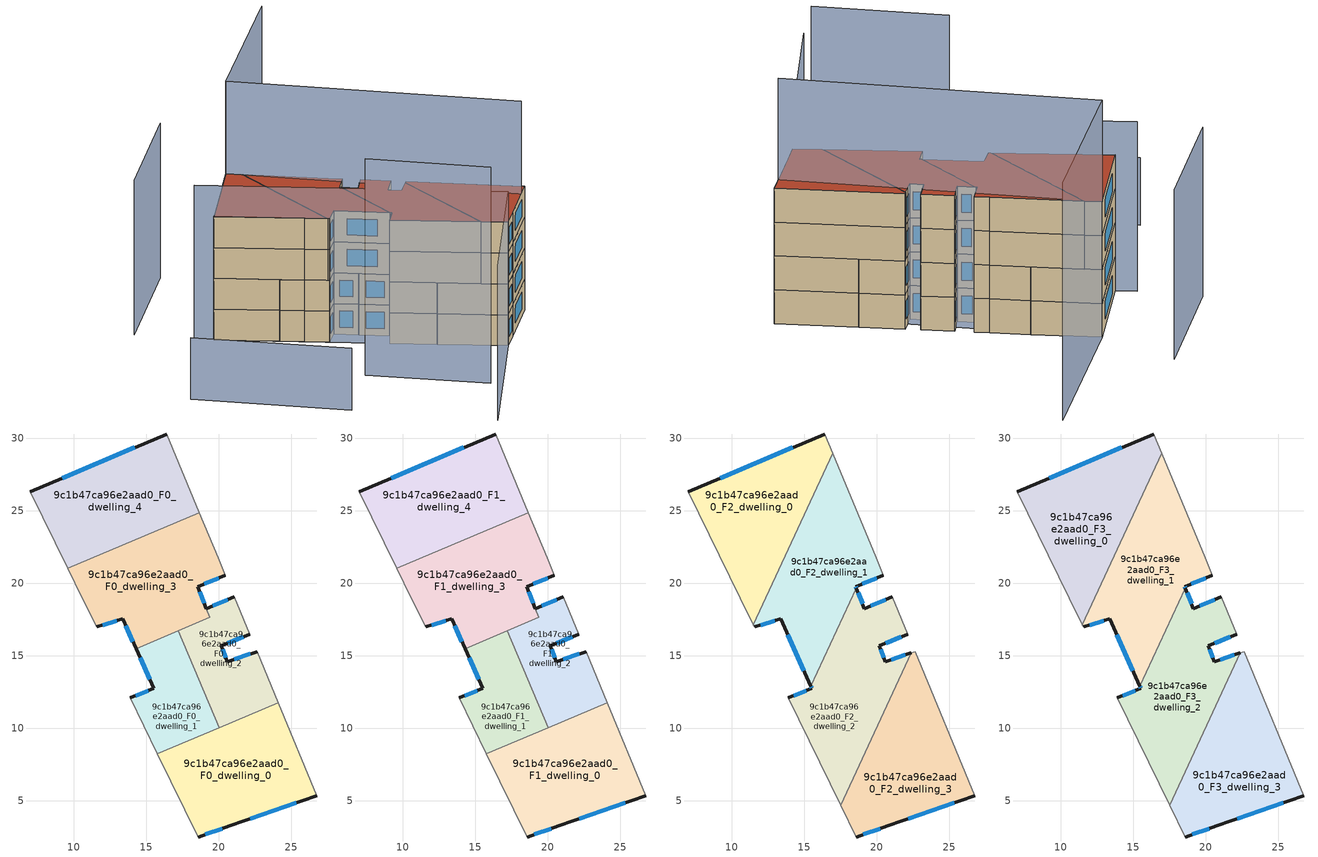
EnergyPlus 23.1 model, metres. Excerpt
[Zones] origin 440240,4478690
9c1b47ca96e2aad0_F0_dwelling_0
 floor ground (EU_floor_Construction): 24.09,11.76 26.76,5.32 20.75,3.25 18.56,2.49 15.75,8.24 z0
 wall outside (EU_wall_Construction): 18.56,2.49 20.75,3.25 26.76,5.32 z0:3
 wall adiabatic (EU_wall_Construction): 15.75,8.24 18.56,2.49 / 26.76,5.32 24.09,11.76 z0:3
 wall to 9c1b47ca96e2aad0_F0_dwelling_1 (EU_wall_Construction): 20.01,10.04 15.75,8.24 z0:3
 wall to 9c1b47ca96e2aad0_F0_dwelling_2 (EU_wall_Construction): 24.09,11.76 20.01,10.04 z0:3
 window (EU_Window_Construction): 22.15,3.73 25.35,4.83 / 19.07,2.67 20.24,3.07 z0.7:2.3
9c1b47ca96e2aad0_F0_dwelling_1
 floor ground (EU_floor_Construction): 17.2,16.71 20.01,10.04 15.75,8.24 13.87,12.08 15.51,12.74 14.29,15.49 z0
 wall outside (EU_wall_Construction): 14.29,15.49 15.51,12.74 13.87,12.08 z0:3
 wall to 9c1b47ca96e2aad0_F0_dwelling_2 (EU_wall_Construction): 20.01,10.04 17.2,16.71 z0:3
 wall adiabatic (EU_wall_Construction): 13.87,12.08 15.75,8.24 z0:3
 wall to 9c1b47ca96e2aad0_F0_dwelling_3 (EU_wall_Construction): 17.2,16.71 14.29,15.49 z0:3
 window (EU_Window_Construction): 15.12,12.58 14.26,12.24 / 14.57,14.84 15.22,13.38 z0.7:2.3
9c1b47ca96e2aad0_F0_dwelling_2
 floor ground (EU_floor_Construction): 21.06,19.05 22.14,16.48 20.15,15.67 20.58,14.58 22.63,15.28 24.09,11.76 20.01,10.04 17.2,16.71 19.39,17.63 19.15,18.24 z0
 wall outside (EU_wall_Construction): 22.63,15.28 20.58,14.58 20.15,15.67 22.14,16.48 / 21.06,19.05 19.15,18.24 z0:3
 wall adiabatic (EU_wall_Construction): 24.09,11.76 22.63,15.28 / 22.14,16.48 21.06,19.05 z0:3
 wall to 9c1b47ca96e2aad0_F0_dwelling_3 (EU_wall_Construction): 19.15,18.24 19.39,17.63 / 19.38,17.63 17.2,16.71 z0:3
 window (EU_Window_Construction): 22.15,15.11 21.06,14.75 / 20.61,18.86 19.59,18.43 / 20.62,15.86 21.68,16.29 / 20.48,14.84 20.25,15.42 z0.7:2.3
9c1b47ca96e2aad0_F0_dwelling_3
 floor ground (EU_floor_Construction): 18.66,24.84 19.95,21.75 20.43,20.52 18.54,19.76 19.38,17.63 14.29,15.49 13.38,17.54 11.57,16.97 10.59,18.97 9.58,21.02 z0
 wall outside (EU_wall_Construction): 11.57,16.97 13.38,17.54 14.29,15.49 / 19.14,18.24 18.54,19.76 20.43,20.52 z0:3
 wall adiabatic (EU_wall_Construction): 9.58,21.02 10.59,18.97 11.57,16.97 / 20.43,20.52 19.95,21.75 18.66,24.84 z0:3
 wall to 9c1b47ca96e2aad0_F0_dwelling_4 (EU_wall_Construction): 18.66,24.84 9.58,21.02 z0:3
 window (EU_Window_Construction): 13.59,17.06 14.08,15.97 / 12,17.11 12.96,17.41 / 18.98,19.94 19.99,20.34 / 19,18.59 18.68,19.4 z0.7:2.3
9c1b47ca96e2aad0_F0_dwelling_4
 floor ground (EU_floor_Construction): 16.39,30.28 18.66,24.84 9.58,21.02 6.98,26.31 z0
 wall outside (EU_wall_Construction): 16.39,30.28 6.98,26.31 z0:3
 wall adiabatic (EU_wall_Construction): 6.98,26.31 9.58,21.02 / 18.66,24.84 16.39,30.28 z0:3
 window (EU_Window_Construction): 14.19,29.35 9.19,27.24 z0.7:2.3
9c1b47ca96e2aad0_F1_dwelling_0
 floor to 9c1b47ca96e2aad0_F0_dwelling_0 (EU_floor_Construction): 24.09,11.76 26.76,5.32 20.75,3.25 18.56,2.49 15.75,8.24 z3
 wall outside (EU_wall_Construction): 18.56,2.49 20.75,3.25 26.76,5.32 z3:6
 wall adiabatic (EU_wall_Construction): 15.75,8.24 18.56,2.49 / 26.76,5.32 24.09,11.76 z3:6
 wall to 9c1b47ca96e2aad0_F1_dwelling_1 (EU_wall_Construction): 20.01,10.04 15.75,8.24 z3:6
 wall to 9c1b47ca96e2aad0_F1_dwelling_2 (EU_wall_Construction): 24.09,11.76 20.01,10.04 z3:6
 window (EU_Window_Construction): 22.15,3.73 25.35,4.83 / 19.07,2.67 20.24,3.07 z3.7:5.3
9c1b47ca96e2aad0_F1_dwelling_1
 floor to 9c1b47ca96e2aad0_F0_dwelling_1 (EU_floor_Construction): 17.2,16.71 20.01,10.04 15.75,8.24 13.87,12.08 15.51,12.74 14.29,15.49 z3
 wall outside (EU_wall_Construction): 14.29,15.49 15.51,12.74 13.87,12.08 z3:6
 wall to 9c1b47ca96e2aad0_F1_dwelling_2 (EU_wall_Construction): 20.01,10.04 17.2,16.71 z3:6
 wall adiabatic (EU_wall_Construction): 13.87,12.08 15.75,8.24 z3:6
 wall to 9c1b47ca96e2aad0_F1_dwelling_3 (EU_wall_Construction): 17.2,16.71 14.29,15.49 z3:6
 window (EU_Window_Construction): 15.12,12.58 14.26,12.24 / 14.57,14.84 15.22,13.38 z3.7:5.3
9c1b47ca96e2aad0_F1_dwelling_2
 floor to 9c1b47ca96e2aad0_F0_dwelling_2 (EU_floor_Construction): 21.06,19.05 22.14,16.48 20.15,15.67 20.58,14.58 22.63,15.28 24.09,11.76 20.01,10.04 17.2,16.71 19.39,17.63 19.15,18.24 z3
 wall outside (EU_wall_Construction): 22.63,15.28 20.58,14.58 20.15,15.67 22.14,16.48 / 21.06,19.05 19.15,18.24 z3:6
 wall adiabatic (EU_wall_Construction): 24.09,11.76 22.63,15.28 / 22.14,16.48 21.06,19.05 z3:6
 wall to 9c1b47ca96e2aad0_F1_dwelling_3 (EU_wall_Construction): 19.15,18.24 19.39,17.63 / 19.38,17.63 17.2,16.71 z3:6
 window (EU_Window_Construction): 22.15,15.11 21.06,14.75 / 20.61,18.86 19.59,18.43 / 20.62,15.86 21.68,16.29 / 20.48,14.84 20.25,15.42 z3.7:5.3
9c1b47ca96e2aad0_F1_dwelling_3
 floor to 9c1b47ca96e2aad0_F0_dwelling_3 (EU_floor_Construction): 18.66,24.84 19.95,21.75 20.43,20.52 18.54,19.76 19.38,17.63 14.29,15.49 13.38,17.54 11.57,16.97 10.59,18.97 9.58,21.02 z3
 wall outside (EU_wall_Construction): 11.57,16.97 13.38,17.54 14.29,15.49 / 19.14,18.24 18.54,19.76 20.43,20.52 z3:6
 wall adiabatic (EU_wall_Construction): 9.58,21.02 10.59,18.97 11.57,16.97 / 20.43,20.52 19.95,21.75 18.66,24.84 z3:6
 wall to 9c1b47ca96e2aad0_F1_dwelling_4 (EU_wall_Construction): 18.66,24.84 9.58,21.02 z3:6
 window (EU_Window_Construction): 13.59,17.06 14.08,15.97 / 12,17.11 12.96,17.41 / 18.98,19.94 19.99,20.34 / 19,18.59 18.68,19.4 z3.7:5.3
9c1b47ca96e2aad0_F1_dwelling_4
 floor to 9c1b47ca96e2aad0_F0_dwelling_4 (EU_floor_Construction): 16.39,30.28 18.66,24.84 9.58,21.02 6.98,26.31 z3
 wall outside (EU_wall_Construction): 16.39,30.28 6.98,26.31 z3:6
 wall adiabatic (EU_wall_Construction): 6.98,26.31 9.58,21.02 / 18.66,24.84 16.39,30.28 z3:6
 window (EU_Window_Construction): 14.19,29.35 9.19,27.24 z3.7:5.3
9c1b47ca96e2aad0_F2_dwelling_0
 floor to 9c1b47ca96e2aad0_F1_dwelling_4 (EU_floor_Construction): 16.39,30.28 16.95,28.94 14.18,22.96 9.58,21.02 6.98,26.31 z6
 floor to 9c1b47ca96e2aad0_F1_dwelling_3 (EU_floor_Construction): 14.18,22.96 11.49,17.14 10.59,18.97 9.58,21.02 z6
 wall outside (EU_wall_Construction): 16.39,30.28 6.98,26.31 z6:9
 wall adiabatic (EU_wall_Construction): 16.95,28.94 16.39,30.28 / 6.98,26.31 10.59,18.97 11.49,17.14 z6:9
 wall to 9c1b47ca96e2aad0_F2_dwelling_1 (EU_wall_Construction): 11.49,17.14 16.95,28.94 z6:9
 window (EU_Window_Construction): 14.19,29.35 9.19,27.24 z6.7:8.3
9c1b47ca96e2aad0_F2_dwelling_1
 floor to 9c1b47ca96e2aad0_F1_dwelling_3 (EU_floor_Construction): 18.66,24.84 19.95,21.75 20.43,20.52 18.54,19.76 18.58,19.65 17.22,16.72 14.29,15.49 13.38,17.54 11.57,16.97 11.49,17.14 14.18,22.96 z6
 floor to 9c1b47ca96e2aad0_F1_dwelling_4 (EU_floor_Construction): 16.95,28.94 18.66,24.84 14.18,22.96 z6
 floor to 9c1b47ca96e2aad0_F1_dwelling_1 (EU_floor_Construction): 17.2,16.71 17.21,16.69 15.44,12.88 14.29,15.49 z6
 wall outside (EU_wall_Construction): 18.58,19.65 18.54,19.76 20.43,20.52 / 11.57,16.97 13.38,17.54 15.44,12.88 z6:9
 wall adiabatic (EU_wall_Construction): 20.43,20.52 19.95,21.75 16.95,28.94 / 11.49,17.14 11.57,16.97 z6:9
 wall to 9c1b47ca96e2aad0_F2_dwelling_2 (EU_wall_Construction): 15.44,12.88 18.58,19.65 z6:9
 window (EU_Window_Construction): 18.98,19.94 19.99,20.34 / 18.57,19.68 18.55,19.74 / 13.86,16.45 14.96,13.97 / 12,17.11 12.96,17.41 z6.7:8.3
9c1b47ca96e2aad0_F2_dwelling_2
 floor to 9c1b47ca96e2aad0_F1_dwelling_1 (EU_floor_Construction): 17.21,16.69 20,10.08 19.97,10.02 15.75,8.24 13.87,12.08 15.51,12.74 15.44,12.88 z6
 floor to 9c1b47ca96e2aad0_F1_dwelling_2 (EU_floor_Construction): 21.06,19.05 22.14,16.48 20.15,15.67 20.58,14.58 22.36,15.19 20,10.08 17.21,16.69 17.22,16.72 19.39,17.63 19.15,18.24 z6
 floor to 9c1b47ca96e2aad0_F1_dwelling_0 (EU_floor_Construction): 19.97,10.02 17.5,4.67 15.75,8.24 z6
 floor to 9c1b47ca96e2aad0_F1_dwelling_3 (EU_floor_Construction): 18.59,19.62 19.38,17.63 17.22,16.72 18.58,19.65 z6
 wall outside (EU_wall_Construction): 21.06,19.05 19.15,18.24 18.58,19.65 / 22.36,15.19 20.58,14.58 20.15,15.67 22.14,16.48 / 15.44,12.88 15.51,12.74 13.87,12.08 z6:9
 wall adiabatic (EU_wall_Construction): 22.14,16.48 21.06,19.05 / 13.87,12.08 17.49,4.67 z6:9
 wall to 9c1b47ca96e2aad0_F2_dwelling_3 (EU_wall_Construction): 17.49,4.67 22.36,15.19 z6:9
 window (EU_Window_Construction): 19.01,18.57 18.71,19.32 / 20.61,18.86 19.59,18.43 / 20.62,15.86 21.68,16.29 / 20.48,14.84 20.25,15.42 / 21.95,15.04 21,14.72 / 15.12,12.58 14.26,12.24 / 15.46,12.84 15.49,12.77 z6.7:8.3
9c1b47ca96e2aad0_F2_dwelling_3
 floor to 9c1b47ca96e2aad0_F1_dwelling_0 (EU_floor_Construction): 24.09,11.76 26.76,5.32 20.75,3.25 18.56,2.49 17.5,4.67 19.97,10.02 z6
 floor to 9c1b47ca96e2aad0_F1_dwelling_2 (EU_floor_Construction): 22.63,15.28 24.09,11.76 20.01,10.04 20,10.08 22.36,15.19 z6
 wall outside (EU_wall_Construction): 18.56,2.49 20.75,3.25 26.76,5.32 z6:9
 wall adiabatic (EU_wall_Construction): 26.76,5.32 22.63,15.28 22.36,15.19 / 17.49,4.67 18.56,2.49 z6:9
 window (EU_Window_Construction): 22.15,3.73 25.35,4.83 / 19.07,2.67 20.24,3.07 z6.7:8.3
9c1b47ca96e2aad0_F3_dwelling_0
 floor to 9c1b47ca96e2aad0_F2_dwelling_0 (EU_floor_Construction): 16.39,30.28 16.95,28.94 11.49,17.14 10.59,18.97 6.98,26.31 z9
 wall outside (EU_wall_Construction): 16.39,30.28 6.98,26.31 z9:12
 wall adiabatic (EU_wall_Construction): 16.95,28.94 16.39,30.28 / 6.98,26.31 10.59,18.97 11.49,17.14 z9:12
 wall to 9c1b47ca96e2aad0_F3_dwelling_1 (EU_wall_Construction): 11.49,17.14 16.95,28.94 z9:12
 window (EU_Window_Construction): 14.19,29.35 9.19,27.24 z9.7:11.3
 roof outside (EU_roof_Construction): 11.49,17.14 16.95,28.94 16.39,30.28 6.98,26.31 10.59,18.97 z12
9c1b47ca96e2aad0_F3_dwelling_1
 floor to 9c1b47ca96e2aad0_F2_dwelling_1 (EU_floor_Construction): 16.95,28.94 19.95,21.75 20.43,20.52 18.54,19.76 18.58,19.65 15.44,12.88 13.38,17.54 11.57,16.97 11.49,17.14 z9
 wall outside (EU_wall_Construction): 18.58,19.65 18.54,19.76 20.43,20.52 / 11.57,16.97 13.38,17.54 15.44,12.88 z9:12
 wall adiabatic (EU_wall_Construction): 20.43,20.52 19.95,21.75 16.95,28.94 / 11.49,17.14 11.57,16.97 z9:12
 wall to 9c1b47ca96e2aad0_F3_dwelling_2 (EU_wall_Construction): 15.44,12.88 18.58,19.65 z9:12
 window (EU_Window_Construction): 18.98,19.94 19.99,20.34 / 18.57,19.68 18.55,19.74 / 13.86,16.45 14.96,13.97 / 12,17.11 12.96,17.41 z9.7:11.3
 roof outside (EU_roof_Construction): 15.44,12.88 18.58,19.65 18.54,19.76 20.43,20.52 19.95,21.75 16.95,28.94 11.49,17.14 11.57,16.97 13.38,17.54 z12
9c1b47ca96e2aad0_F3_dwelling_2
 floor to 9c1b47ca96e2aad0_F2_dwelling_2 (EU_floor_Construction): 21.06,19.05 22.14,16.48 20.15,15.67 20.58,14.58 22.36,15.19 17.49,4.67 13.87,12.08 15.51,12.74 15.44,12.88 18.58,19.65 19.15,18.24 z9
 wall outside (EU_wall_Construction): 21.06,19.05 19.15,18.24 18.58,19.65 / 22.36,15.19 20.58,14.58 20.15,15.67 22.14,16.48 / 15.44,12.88 15.51,12.74 13.87,12.08 z9:12
 wall adiabatic (EU_wall_Construction): 22.14,16.48 21.06,19.05 / 13.87,12.08 17.49,4.67 z9:12
 wall to 9c1b47ca96e2aad0_F3_dwelling_3 (EU_wall_Construction): 17.49,4.67 22.36,15.19 z9:12
 window (EU_Window_Construction): 19.01,18.57 18.71,19.32 / 20.61,18.86 19.59,18.43 / 20.62,15.86 21.68,16.29 / 20.48,14.84 20.25,15.42 / 21.95,15.04 21,14.72 / 15.12,12.58 14.26,12.24 / 15.46,12.84 15.49,12.77 z9.7:11.3
 roof outside (EU_roof_Construction): 17.49,4.67 22.36,15.19 20.58,14.58 20.15,15.67 22.14,16.48 21.06,19.05 19.15,18.24 18.58,19.65 15.44,12.88 15.51,12.74 13.87,12.08 z12
9c1b47ca96e2aad0_F3_dwelling_3
 floor to 9c1b47ca96e2aad0_F2_dwelling_3 (EU_floor_Construction): 22.63,15.28 26.76,5.32 20.75,3.25 18.56,2.49 17.49,4.67 22.36,15.19 z9
 wall outside (EU_wall_Construction): 18.56,2.49 20.75,3.25 26.76,5.32 z9:12
 wall adiabatic (EU_wall_Construction): 26.76,5.32 22.63,15.28 22.36,15.19 / 17.49,4.67 18.56,2.49 z9:12
 window (EU_Window_Construction): 22.15,3.73 25.35,4.83 / 19.07,2.67 20.24,3.07 z9.7:11.3
 roof outside (EU_roof_Construction): 26.76,5.32 22.63,15.28 22.36,15.19 17.49,4.67 18.56,2.49 20.75,3.25 z12
shading: -6.3,21.34 -1.56,7.45 z0:6; 25.02,4.73 16.39,30.28 / 16.39,30.28 33.54,36.07 / 6.32,10.42 10.08,-0.43 z0:21; 17.62,37.71 4.66,33.22 / 6.24,27.96 18.56,2.49 / 18.56,2.49 2.75,-5.16 z0:15
[Building]
EU S2 Campaign: North Axis=0; Terrain=City; Solar Distribution=FullExterior
[Site:Location]
Madrid: Latitude=40.5; Longitude=-3.5; Time Zone=1; Elevation=609
[SizingPeriod:WeatherFileDays]
AnnualSizingPeriod: Begin Month=1; Begin Day of Month=1; End Month=12; End Day of Month=31; Day of Week for Start Day=Monday; Use Weather File Daylight Saving Period=No; Use Weather File Rain and Snow Indicators=No
[MATERIAL]
EU_InternalMass_Material: Roughness=MediumRough; Thickness=0.1; Conductivity=1; Density=1800; Specific Heat=900; Thermal Absorptance=0.9; Solar Absorptance=0.7; Visible Absorptance=0.7
[MATERIAL:NOMASS] Roughness=MediumRough; Thermal Absorptance=0.9; Solar Absorptance=0.7; Visible Absorptance=0.7
Name | Thermal Resistance
EU_wall_NoMass | 0.419739
EU_roof_NoMass | 0.352165
EU_floor_NoMass | 0.608284
[WINDOWMATERIAL:SIMPLEGLAZINGSYSTEM]
EU_Window_SimpleGlazing: UFactor=4.8352; Solar Heat Gain Coefficient=0.85; Visible Transmittance=0.85
[CONSTRUCTION]
EU_wall_Construction: EU_wall_NoMass
EU_roof_Construction: EU_roof_NoMass
EU_floor_Construction: EU_floor_NoMass
EU_InternalMass_Construction: EU_InternalMass_Material
EU_Window_Construction: EU_Window_SimpleGlazing
[ZONE] Type=1; Multiplier=1; Ceiling Height=autocalculate; Floor Area=autocalculate; Part of Total Floor Area=Yes
Name | Volume
9c1b47ca96e2aad0_F0_dwelling_0; 9c1b47ca96e2aad0_F1_dwelling_0 | 177.252
9c1b47ca96e2aad0_F2_dwelling_0; 9c1b47ca96e2aad0_F3_dwelling_0 | 177.248
9c1b47ca96e2aad0_F0_dwelling_1; 9c1b47ca96e2aad0_F1_dwelling_1 | 88.6198
9c1b47ca96e2aad0_F2_dwelling_1; 9c1b47ca96e2aad0_F3_dwelling_1 | 179.134
9c1b47ca96e2aad0_F0_dwelling_2; 9c1b47ca96e2aad0_F1_dwelling_2 | 92.7169
9c1b47ca96e2aad0_F2_dwelling_2; 9c1b47ca96e2aad0_F3_dwelling_2 | 175.349
9c1b47ca96e2aad0_F0_dwelling_3; 9c1b47ca96e2aad0_F1_dwelling_3 | 173.131
9c1b47ca96e2aad0_F2_dwelling_3; 9c1b47ca96e2aad0_F3_dwelling_3 | 177.255
9c1b47ca96e2aad0_F0_dwelling_4; 9c1b47ca96e2aad0_F1_dwelling_4 | 177.25
[INTERNALMASS] Construction=EU_InternalMass_Construction
Name | Zone or ZoneList | Surface Area
9c1b47ca96e2aad0_F0_dwelling_0_EU_InternalMass | 9c1b47ca96e2aad0_F0_dwelling_0 | 59.0839
9c1b47ca96e2aad0_F0_dwelling_1_EU_InternalMass | 9c1b47ca96e2aad0_F0_dwelling_1 | 29.54
9c1b47ca96e2aad0_F0_dwelling_2_EU_InternalMass | 9c1b47ca96e2aad0_F0_dwelling_2 | 30.9061
9c1b47ca96e2aad0_F0_dwelling_3_EU_InternalMass | 9c1b47ca96e2aad0_F0_dwelling_3 | 57.7168
9c1b47ca96e2aad0_F0_dwelling_4_EU_InternalMass | 9c1b47ca96e2aad0_F0_dwelling_4 | 59.0835
9c1b47ca96e2aad0_F1_dwelling_0_EU_InternalMass | 9c1b47ca96e2aad0_F1_dwelling_0 | 59.0839
9c1b47ca96e2aad0_F1_dwelling_1_EU_InternalMass | 9c1b47ca96e2aad0_F1_dwelling_1 | 29.54
9c1b47ca96e2aad0_F1_dwelling_2_EU_InternalMass | 9c1b47ca96e2aad0_F1_dwelling_2 | 30.9061
9c1b47ca96e2aad0_F1_dwelling_3_EU_InternalMass | 9c1b47ca96e2aad0_F1_dwelling_3 | 57.7168
9c1b47ca96e2aad0_F1_dwelling_4_EU_InternalMass | 9c1b47ca96e2aad0_F1_dwelling_4 | 59.0835
9c1b47ca96e2aad0_F2_dwelling_0_EU_InternalMass | 9c1b47ca96e2aad0_F2_dwelling_0 | 59.0824
9c1b47ca96e2aad0_F2_dwelling_1_EU_InternalMass | 9c1b47ca96e2aad0_F2_dwelling_1 | 59.7127
9c1b47ca96e2aad0_F2_dwelling_2_EU_InternalMass | 9c1b47ca96e2aad0_F2_dwelling_2 | 58.4503
9c1b47ca96e2aad0_F2_dwelling_3_EU_InternalMass | 9c1b47ca96e2aad0_F2_dwelling_3 | 59.0848
9c1b47ca96e2aad0_F3_dwelling_0_EU_InternalMass | 9c1b47ca96e2aad0_F3_dwelling_0 | 59.0824
9c1b47ca96e2aad0_F3_dwelling_1_EU_InternalMass | 9c1b47ca96e2aad0_F3_dwelling_1 | 59.7127
9c1b47ca96e2aad0_F3_dwelling_2_EU_InternalMass | 9c1b47ca96e2aad0_F3_dwelling_2 | 58.4503
9c1b47ca96e2aad0_F3_dwelling_3_EU_InternalMass | 9c1b47ca96e2aad0_F3_dwelling_3 | 59.0848
[OTHEREQUIPMENT] Fuel Type=Electricity; Design Level Calculation Method=Watts/Area; Power per Zone Floor Area=1; Fraction Latent=0; Fraction Radiant=0; Fraction Lost=0; Carbon Dioxide Generation Rate=0; EndUse Subcategory=EU_Step8_InternalGains
Name | Zone or ZoneList or Space or SpaceList | Schedule
EU_Step8_InternalGain_9c1b47ca96e2aad0_F0_dwelling_0_f000 | 9c1b47ca96e2aad0_F0_dwelling_0 | EU_Step8_GainSchedule_9c1b47ca96e2aad0_F0_dwelling_0_f000
EU_Step8_InternalGain_9c1b47ca96e2aad0_F0_dwelling_1_f000 | 9c1b47ca96e2aad0_F0_dwelling_1 | EU_Step8_GainSchedule_9c1b47ca96e2aad0_F0_dwelling_1_f000
EU_Step8_InternalGain_9c1b47ca96e2aad0_F0_dwelling_2_f000 | 9c1b47ca96e2aad0_F0_dwelling_2 | EU_Step8_GainSchedule_9c1b47ca96e2aad0_F0_dwelling_2_f000
EU_Step8_InternalGain_9c1b47ca96e2aad0_F0_dwelling_3_f000 | 9c1b47ca96e2aad0_F0_dwelling_3 | EU_Step8_GainSchedule_9c1b47ca96e2aad0_F0_dwelling_3_f000
EU_Step8_InternalGain_9c1b47ca96e2aad0_F0_dwelling_4_f000 | 9c1b47ca96e2aad0_F0_dwelling_4 | EU_Step8_GainSchedule_9c1b47ca96e2aad0_F0_dwelling_4_f000
EU_Step8_InternalGain_9c1b47ca96e2aad0_F1_dwelling_0_f000 | 9c1b47ca96e2aad0_F1_dwelling_0 | EU_Step8_GainSchedule_9c1b47ca96e2aad0_F1_dwelling_0_f000
EU_Step8_InternalGain_9c1b47ca96e2aad0_F1_dwelling_1_f000 | 9c1b47ca96e2aad0_F1_dwelling_1 | EU_Step8_GainSchedule_9c1b47ca96e2aad0_F1_dwelling_1_f000
EU_Step8_InternalGain_9c1b47ca96e2aad0_F1_dwelling_2_f000 | 9c1b47ca96e2aad0_F1_dwelling_2 | EU_Step8_GainSchedule_9c1b47ca96e2aad0_F1_dwelling_2_f000
EU_Step8_InternalGain_9c1b47ca96e2aad0_F1_dwelling_3_f000 | 9c1b47ca96e2aad0_F1_dwelling_3 | EU_Step8_GainSchedule_9c1b47ca96e2aad0_F1_dwelling_3_f000
EU_Step8_InternalGain_9c1b47ca96e2aad0_F1_dwelling_4_f000 | 9c1b47ca96e2aad0_F1_dwelling_4 | EU_Step8_GainSchedule_9c1b47ca96e2aad0_F1_dwelling_4_f000
EU_Step8_InternalGain_9c1b47ca96e2aad0_F2_dwelling_0_f000 | 9c1b47ca96e2aad0_F2_dwelling_0 | EU_Step8_GainSchedule_9c1b47ca96e2aad0_F2_dwelling_0_f000
EU_Step8_InternalGain_9c1b47ca96e2aad0_F2_dwelling_1_f000 | 9c1b47ca96e2aad0_F2_dwelling_1 | EU_Step8_GainSchedule_9c1b47ca96e2aad0_F2_dwelling_1_f000
EU_Step8_InternalGain_9c1b47ca96e2aad0_F2_dwelling_2_f000 | 9c1b47ca96e2aad0_F2_dwelling_2 | EU_Step8_GainSchedule_9c1b47ca96e2aad0_F2_dwelling_2_f000
EU_Step8_InternalGain_9c1b47ca96e2aad0_F2_dwelling_3_f000 | 9c1b47ca96e2aad0_F2_dwelling_3 | EU_Step8_GainSchedule_9c1b47ca96e2aad0_F2_dwelling_3_f000
EU_Step8_InternalGain_9c1b47ca96e2aad0_F3_dwelling_0_f000 | 9c1b47ca96e2aad0_F3_dwelling_0 | EU_Step8_GainSchedule_9c1b47ca96e2aad0_F3_dwelling_0_f000
EU_Step8_InternalGain_9c1b47ca96e2aad0_F3_dwelling_1_f000 | 9c1b47ca96e2aad0_F3_dwelling_1 | EU_Step8_GainSchedule_9c1b47ca96e2aad0_F3_dwelling_1_f000
EU_Step8_InternalGain_9c1b47ca96e2aad0_F3_dwelling_2_f000 | 9c1b47ca96e2aad0_F3_dwelling_2 | EU_Step8_GainSchedule_9c1b47ca96e2aad0_F3_dwelling_2_f000
EU_Step8_InternalGain_9c1b47ca96e2aad0_F3_dwelling_3_f000 | 9c1b47ca96e2aad0_F3_dwelling_3 | EU_Step8_GainSchedule_9c1b47ca96e2aad0_F3_dwelling_3_f000
[ZONEVENTILATION:DESIGNFLOWRATE] Schedule=EU_AlwaysOn; Design Flow Rate Calculation Method=AirChanges/Hour; Air Changes per Hour=0.703302; Ventilation Type=Natural; Fan Pressure Rise=0; Fan Total Efficiency=1; Constant Term Coefficient=1; Temperature Term Coefficient=0; Velocity Term Coefficient=0; Velocity Squared Term Coefficient=0; Minimum Indoor Temperature=-100; Maximum Indoor Temperature=100; Delta Temperature=-100; Minimum Outdoor Temperature=-100; Maximum Outdoor Temperature=100; Maximum Wind Speed=40
Name | Zone or ZoneList or Space or SpaceList
EU_ConstantAir_9c1b47ca96e2aad0_F0_dwelling_0 | 9c1b47ca96e2aad0_F0_dwelling_0
EU_ConstantAir_9c1b47ca96e2aad0_F0_dwelling_1 | 9c1b47ca96e2aad0_F0_dwelling_1
EU_ConstantAir_9c1b47ca96e2aad0_F0_dwelling_2 | 9c1b47ca96e2aad0_F0_dwelling_2
EU_ConstantAir_9c1b47ca96e2aad0_F0_dwelling_3 | 9c1b47ca96e2aad0_F0_dwelling_3
EU_ConstantAir_9c1b47ca96e2aad0_F0_dwelling_4 | 9c1b47ca96e2aad0_F0_dwelling_4
EU_ConstantAir_9c1b47ca96e2aad0_F1_dwelling_0 | 9c1b47ca96e2aad0_F1_dwelling_0
EU_ConstantAir_9c1b47ca96e2aad0_F1_dwelling_1 | 9c1b47ca96e2aad0_F1_dwelling_1
EU_ConstantAir_9c1b47ca96e2aad0_F1_dwelling_2 | 9c1b47ca96e2aad0_F1_dwelling_2
EU_ConstantAir_9c1b47ca96e2aad0_F1_dwelling_3 | 9c1b47ca96e2aad0_F1_dwelling_3
EU_ConstantAir_9c1b47ca96e2aad0_F1_dwelling_4 | 9c1b47ca96e2aad0_F1_dwelling_4
EU_ConstantAir_9c1b47ca96e2aad0_F2_dwelling_0 | 9c1b47ca96e2aad0_F2_dwelling_0
EU_ConstantAir_9c1b47ca96e2aad0_F2_dwelling_1 | 9c1b47ca96e2aad0_F2_dwelling_1
EU_ConstantAir_9c1b47ca96e2aad0_F2_dwelling_2 | 9c1b47ca96e2aad0_F2_dwelling_2
EU_ConstantAir_9c1b47ca96e2aad0_F2_dwelling_3 | 9c1b47ca96e2aad0_F2_dwelling_3
EU_ConstantAir_9c1b47ca96e2aad0_F3_dwelling_0 | 9c1b47ca96e2aad0_F3_dwelling_0
EU_ConstantAir_9c1b47ca96e2aad0_F3_dwelling_1 | 9c1b47ca96e2aad0_F3_dwelling_1
EU_ConstantAir_9c1b47ca96e2aad0_F3_dwelling_2 | 9c1b47ca96e2aad0_F3_dwelling_2
EU_ConstantAir_9c1b47ca96e2aad0_F3_dwelling_3 | 9c1b47ca96e2aad0_F3_dwelling_3
[HVACTEMPLATE:THERMOSTAT] Constant Heating Setpoint=20; Constant Cooling Setpoint=50
EU_HeatOnly_9c1b47ca96e2aad0_F0_dwelling_0; EU_HeatOnly_9c1b47ca96e2aad0_F0_dwelling_1; EU_HeatOnly_9c1b47ca96e2aad0_F0_dwelling_2; EU_HeatOnly_9c1b47ca96e2aad0_F0_dwelling_3; EU_HeatOnly_9c1b47ca96e2aad0_F0_dwelling_4; EU_HeatOnly_9c1b47ca96e2aad0_F1_dwelling_0; EU_HeatOnly_9c1b47ca96e2aad0_F1_dwelling_1; EU_HeatOnly_9c1b47ca96e2aad0_F1_dwelling_2; EU_HeatOnly_9c1b47ca96e2aad0_F1_dwelling_3; EU_HeatOnly_9c1b47ca96e2aad0_F1_dwelling_4; EU_HeatOnly_9c1b47ca96e2aad0_F2_dwelling_0; EU_HeatOnly_9c1b47ca96e2aad0_F2_dwelling_1; EU_HeatOnly_9c1b47ca96e2aad0_F2_dwelling_2; EU_HeatOnly_9c1b47ca96e2aad0_F2_dwelling_3; EU_HeatOnly_9c1b47ca96e2aad0_F3_dwelling_0; EU_HeatOnly_9c1b47ca96e2aad0_F3_dwelling_1; EU_HeatOnly_9c1b47ca96e2aad0_F3_dwelling_2; EU_HeatOnly_9c1b47ca96e2aad0_F3_dwelling_3
[HVACTEMPLATE:ZONE:IDEALLOADSAIRSYSTEM] System Availability Schedule=EU_AlwaysOn; Maximum Heating Supply Air Temperature=50; Minimum Cooling Supply Air Temperature=13; Maximum Heating Supply Air Humidity Ratio=0.0156; Minimum Cooling Supply Air Humidity Ratio=0.0077; Heating Limit=NoLimit; Cooling Limit=NoLimit; Heating Availability Schedule=EU_AlwaysOn; Cooling Availability Schedule=EU_CoolingOff; Dehumidification Control Type=ConstantSensibleHeatRatio; Cooling Sensible Heat Ratio=0.7; Dehumidification Setpoint=60; Humidification Control Type=None; Humidification Setpoint=30; Outdoor Air Method=None; Outdoor Air Flow Rate per Person=0.00944; Outdoor Air Flow Rate per Zone Floor Area=0; Outdoor Air Flow Rate per Zone=0; Demand Controlled Ventilation Type=None; Outdoor Air Economizer Type=NoEconomizer; Heat Recovery Type=None; Sensible Heat Recovery Effectiveness=0.7; Latent Heat Recovery Effectiveness=0.65
Name | Template Thermostat
9c1b47ca96e2aad0_F0_dwelling_0 | EU_HeatOnly_9c1b47ca96e2aad0_F0_dwelling_0
9c1b47ca96e2aad0_F0_dwelling_1 | EU_HeatOnly_9c1b47ca96e2aad0_F0_dwelling_1
9c1b47ca96e2aad0_F0_dwelling_2 | EU_HeatOnly_9c1b47ca96e2aad0_F0_dwelling_2
9c1b47ca96e2aad0_F0_dwelling_3 | EU_HeatOnly_9c1b47ca96e2aad0_F0_dwelling_3
9c1b47ca96e2aad0_F0_dwelling_4 | EU_HeatOnly_9c1b47ca96e2aad0_F0_dwelling_4
9c1b47ca96e2aad0_F1_dwelling_0 | EU_HeatOnly_9c1b47ca96e2aad0_F1_dwelling_0
9c1b47ca96e2aad0_F1_dwelling_1 | EU_HeatOnly_9c1b47ca96e2aad0_F1_dwelling_1
9c1b47ca96e2aad0_F1_dwelling_2 | EU_HeatOnly_9c1b47ca96e2aad0_F1_dwelling_2
9c1b47ca96e2aad0_F1_dwelling_3 | EU_HeatOnly_9c1b47ca96e2aad0_F1_dwelling_3
9c1b47ca96e2aad0_F1_dwelling_4 | EU_HeatOnly_9c1b47ca96e2aad0_F1_dwelling_4
9c1b47ca96e2aad0_F2_dwelling_0 | EU_HeatOnly_9c1b47ca96e2aad0_F2_dwelling_0
9c1b47ca96e2aad0_F2_dwelling_1 | EU_HeatOnly_9c1b47ca96e2aad0_F2_dwelling_1
9c1b47ca96e2aad0_F2_dwelling_2 | EU_HeatOnly_9c1b47ca96e2aad0_F2_dwelling_2
9c1b47ca96e2aad0_F2_dwelling_3 | EU_HeatOnly_9c1b47ca96e2aad0_F2_dwelling_3
9c1b47ca96e2aad0_F3_dwelling_0 | EU_HeatOnly_9c1b47ca96e2aad0_F3_dwelling_0
9c1b47ca96e2aad0_F3_dwelling_1 | EU_HeatOnly_9c1b47ca96e2aad0_F3_dwelling_1
9c1b47ca96e2aad0_F3_dwelling_2 | EU_HeatOnly_9c1b47ca96e2aad0_F3_dwelling_2
9c1b47ca96e2aad0_F3_dwelling_3 | EU_HeatOnly_9c1b47ca96e2aad0_F3_dwelling_3
[SIZING:ZONE] Zone Cooling Design Supply Air Temperature Input Method=SupplyAirTemperature; Zone Cooling Design Supply Air Temperature=13; Zone Heating Design Supply Air Temperature Input Method=SupplyAirTemperature; Zone Heating Design Supply Air Temperature=50; Zone Cooling Design Supply Air Humidity Ratio=0.008; Zone Heating Design Supply Air Humidity Ratio=0.008; Cooling Design Air Flow Method=DesignDay; Cooling Design Air Flow Rate=0; Cooling Minimum Air Flow per Zone Floor Area=0.000762; Cooling Minimum Air Flow=0; Cooling Minimum Air Flow Fraction=0.2; Heating Design Air Flow Method=DesignDay; Heating Design Air Flow Rate=0; Heating Maximum Air Flow per Zone Floor Area=0.002032; Heating Maximum Air Flow=0.141576; Heating Maximum Air Flow Fraction=0.3; Account for Dedicated Outdoor Air System=No; Dedicated Outdoor Air System Control Strategy=NeutralSupplyAir; Dedicated Outdoor Air Low Setpoint Temperature for Design=autosize; Dedicated Outdoor Air High Setpoint Temperature for Design=autosize; Zone Load Sizing Method=Sensible Load Only No Latent Load; Zone Latent Cooling Design Supply Air Humidity Ratio Input Method=HumidityRatioDifference; Zone Cooling Design Supply Air Humidity Ratio Difference=0.005; Zone Latent Heating Design Supply Air Humidity Ratio Input Method=HumidityRatioDifference; Zone Humidification Design Supply Air Humidity Ratio Difference=0.005
9c1b47ca96e2aad0_F0_dwelling_0; 9c1b47ca96e2aad0_F0_dwelling_1; 9c1b47ca96e2aad0_F0_dwelling_2; 9c1b47ca96e2aad0_F0_dwelling_3; 9c1b47ca96e2aad0_F0_dwelling_4; 9c1b47ca96e2aad0_F1_dwelling_0; 9c1b47ca96e2aad0_F1_dwelling_1; 9c1b47ca96e2aad0_F1_dwelling_2; 9c1b47ca96e2aad0_F1_dwelling_3; 9c1b47ca96e2aad0_F1_dwelling_4; 9c1b47ca96e2aad0_F2_dwelling_0; 9c1b47ca96e2aad0_F2_dwelling_1; 9c1b47ca96e2aad0_F2_dwelling_2; 9c1b47ca96e2aad0_F2_dwelling_3; 9c1b47ca96e2aad0_F3_dwelling_0; 9c1b47ca96e2aad0_F3_dwelling_1; 9c1b47ca96e2aad0_F3_dwelling_2; 9c1b47ca96e2aad0_F3_dwelling_3
[SCHEDULE:CONSTANT]
Name | Hourly Value
EU_AlwaysOn | 1
EU_CoolingOff | 0
[SCHEDULE:FILE] Column Number=1; Rows to Skip at Top=0; Number of Hours of Data=8760; Column Separator=Comma; Interpolate to Timestep=No; Minutes per Item=60; Adjust Schedule for Daylight Savings=Yes
Name | File
EU_Step8_GainSchedule_9c1b47ca96e2aad0_F0_dwelling_0_f000 | ../../schedules/9c1b47ca96e2aad0/9c1b47ca96e2aad0_F0_dwelling_0_f000_gain.csv
EU_Step8_GainSchedule_9c1b47ca96e2aad0_F0_dwelling_1_f000 | ../../schedules/9c1b47ca96e2aad0/9c1b47ca96e2aad0_F0_dwelling_1_f000_gain.csv
EU_Step8_GainSchedule_9c1b47ca96e2aad0_F0_dwelling_2_f000 | ../../schedules/9c1b47ca96e2aad0/9c1b47ca96e2aad0_F0_dwelling_2_f000_gain.csv
EU_Step8_GainSchedule_9c1b47ca96e2aad0_F0_dwelling_3_f000 | ../../schedules/9c1b47ca96e2aad0/9c1b47ca96e2aad0_F0_dwelling_3_f000_gain.csv
EU_Step8_GainSchedule_9c1b47ca96e2aad0_F0_dwelling_4_f000 | ../../schedules/9c1b47ca96e2aad0/9c1b47ca96e2aad0_F0_dwelling_4_f000_gain.csv
EU_Step8_GainSchedule_9c1b47ca96e2aad0_F1_dwelling_0_f000 | ../../schedules/9c1b47ca96e2aad0/9c1b47ca96e2aad0_F1_dwelling_0_f000_gain.csv
EU_Step8_GainSchedule_9c1b47ca96e2aad0_F1_dwelling_1_f000 | ../../schedules/9c1b47ca96e2aad0/9c1b47ca96e2aad0_F1_dwelling_1_f000_gain.csv
EU_Step8_GainSchedule_9c1b47ca96e2aad0_F1_dwelling_2_f000 | ../../schedules/9c1b47ca96e2aad0/9c1b47ca96e2aad0_F1_dwelling_2_f000_gain.csv
EU_Step8_GainSchedule_9c1b47ca96e2aad0_F1_dwelling_3_f000 | ../../schedules/9c1b47ca96e2aad0/9c1b47ca96e2aad0_F1_dwelling_3_f000_gain.csv
EU_Step8_GainSchedule_9c1b47ca96e2aad0_F1_dwelling_4_f000 | ../../schedules/9c1b47ca96e2aad0/9c1b47ca96e2aad0_F1_dwelling_4_f000_gain.csv
EU_Step8_GainSchedule_9c1b47ca96e2aad0_F2_dwelling_0_f000 | ../../schedules/9c1b47ca96e2aad0/9c1b47ca96e2aad0_F2_dwelling_0_f000_gain.csv
EU_Step8_GainSchedule_9c1b47ca96e2aad0_F2_dwelling_1_f000 | ../../schedules/9c1b47ca96e2aad0/9c1b47ca96e2aad0_F2_dwelling_1_f000_gain.csv
EU_Step8_GainSchedule_9c1b47ca96e2aad0_F2_dwelling_2_f000 | ../../schedules/9c1b47ca96e2aad0/9c1b47ca96e2aad0_F2_dwelling_2_f000_gain.csv
EU_Step8_GainSchedule_9c1b47ca96e2aad0_F2_dwelling_3_f000 | ../../schedules/9c1b47ca96e2aad0/9c1b47ca96e2aad0_F2_dwelling_3_f000_gain.csv
EU_Step8_GainSchedule_9c1b47ca96e2aad0_F3_dwelling_0_f000 | ../../schedules/9c1b47ca96e2aad0/9c1b47ca96e2aad0_F3_dwelling_0_f000_gain.csv
EU_Step8_GainSchedule_9c1b47ca96e2aad0_F3_dwelling_1_f000 | ../../schedules/9c1b47ca96e2aad0/9c1b47ca96e2aad0_F3_dwelling_1_f000_gain.csv
EU_Step8_GainSchedule_9c1b47ca96e2aad0_F3_dwelling_2_f000 | ../../schedules/9c1b47ca96e2aad0/9c1b47ca96e2aad0_F3_dwelling_2_f000_gain.csv
EU_Step8_GainSchedule_9c1b47ca96e2aad0_F3_dwelling_3_f000 | ../../schedules/9c1b47ca96e2aad0/9c1b47ca96e2aad0_F3_dwelling_3_f000_gain.csv
